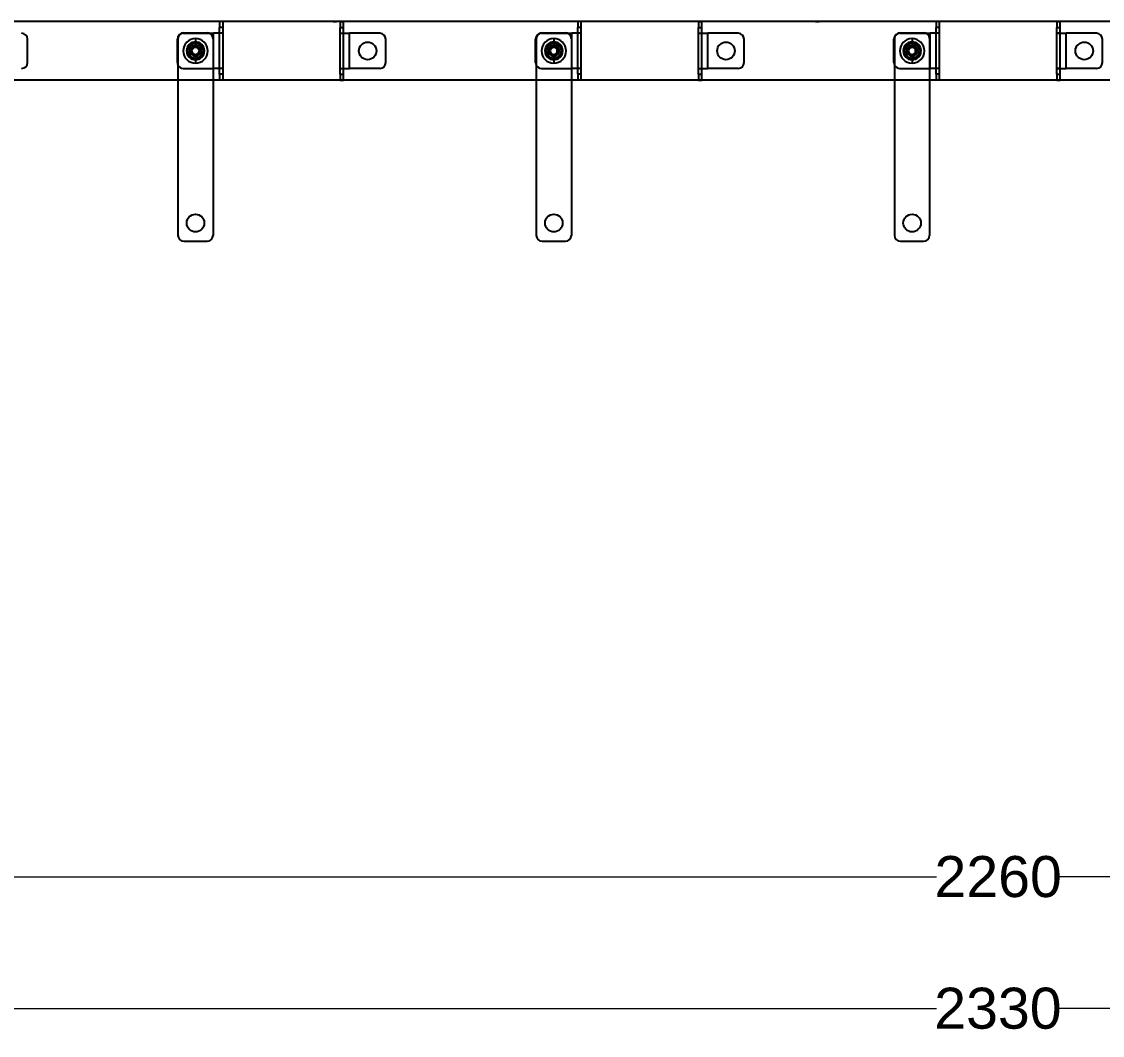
# Model space of a CAD drawing. Header units: millimetres. Extents: x 10366 to 13995, y 24552 to 29685.
# Drawn here: x 11289 to 12212, y 26977 to 27843 of the extents above; entities that cross this region are included whole.
import ezdxf

# ---------------------------------------------------------------- set-up
doc = ezdxf.new("R2010")
doc.units = ezdxf.units.MM
doc.header["$LTSCALE"] = 3
for name, color, linetype in [('Default', 7, 'Continuous'), ('Hidden_lines', 7, 'Continuous'), ('Red', 1, 'Continuous')]:
    doc.layers.add(name, color=color, linetype=linetype)
doc.styles.get("Standard").update_dxf_attribs({"font": 'arial.ttf'})
doc.dimstyles.new('MATEUSZ', dxfattribs={"dimtxt": 35, "dimasz": 16, "dimexe": 0.18, "dimexo": 0.0625, "dimgap": 0.09, "dimtad": 0, "dimdec": 0, "dimdsep": 46, "dimtxsty": 'Standard', "dimblk": 'DOT', "dimcen": 0.09, "dimse1": 1, "dimse2": 1, "dimadec": 0, "dimazin": 0, "dimtfac": 1, "dimtdec": 0, "dimtofl": 0, "dimtmove": 0, "dimatfit": 3, "dimfxl": 1, "dimtolj": 1, "dimtzin": 0, "dimlwd": 9, "dimlwe": 9, "dimarcsym": 0})

# ---------------------------------------------------------------- blocks, each defined once
blk = doc.blocks.new('_Dot')
at = {"color": 0, "linetype": 'ByBlock', "lineweight": -2}
blk.add_line((-0.5, 0), (-1, 0), dxfattribs=at)
at = {"color": 0, "linetype": 'ByBlock', "const_width": 0.5}
blk.add_lwpolyline([(-0.25, 0, 1), (0.25, 0, 1)], format="xyb", close=True, dxfattribs=at)
blk = doc.blocks.new('*D34')
at = {"color": 0, "lineweight": 9, "transparency": 16777216}
for p, q in [((10973.75, 27000.36), (12070.36, 27000.36)), ((13272.15, 27000.36), (12175.54, 27000.36))]:
    blk.add_line(p, q, dxfattribs=at)
at = {"layer": 'Defpoints', "color": 0, "transparency": 16777216}
for p in [(10957.75, 27213.04), (13288.15, 27213.04), (13288.15, 27000.36)]:
    blk.add_point(p, dxfattribs=at)
at = {"color": 0, "lineweight": 9, "transparency": 16777216, "xscale": 16, "yscale": 16, "zscale": 16, "rotation": 180}
blk.add_blockref('_Dot', (10957.75, 27000.36), dxfattribs=at)
at = {"color": 0, "lineweight": 9, "transparency": 16777216, "xscale": 16, "yscale": 16, "zscale": 16}
blk.add_blockref('_Dot', (13288.15, 27000.36), dxfattribs=at)
at = {"color": 0, "transparency": 16777216, "insert": (12122.95, 27000.36), "char_height": 35, "attachment_point": 5}
blk.add_mtext('\\A1;2330', dxfattribs=at)
blk = doc.blocks.new('*D35')
at = {"color": 0, "lineweight": 9, "transparency": 16777216}
for p, q in [((11009.15, 27112.77), (12070.56, 27112.77)), ((13237.15, 27112.77), (12175.74, 27112.77))]:
    blk.add_line(p, q, dxfattribs=at)
at = {"layer": 'Defpoints', "color": 0, "transparency": 16777216}
for p in [(10993.15, 27216.04), (13253.15, 27216.04), (10993.15, 27112.77)]:
    blk.add_point(p, dxfattribs=at)
at = {"color": 0, "lineweight": 9, "transparency": 16777216, "xscale": 16, "yscale": 16, "zscale": 16, "rotation": 180}
blk.add_blockref('_Dot', (10993.15, 27112.77), dxfattribs=at)
at = {"color": 0, "lineweight": 9, "transparency": 16777216, "xscale": 16, "yscale": 16, "zscale": 16}
blk.add_blockref('_Dot', (13253.15, 27112.77), dxfattribs=at)
at = {"color": 0, "transparency": 16777216, "insert": (12123.15, 27112.77), "char_height": 35, "attachment_point": 5}
blk.add_mtext('\\A1;2260', dxfattribs=at)

msp = doc.modelspace()

# ---------------------------------------------------------------- linework, layer by layer
at = {"layer": 'Default', "color": 0}
for p, q in [((13103.15, 27843.04), (11123.15, 27843.04)), ((11461.15, 27843.04), (11458.15, 27843.04)), ((11458.15, 27833.04), (11458.15, 27838.04)), ((11461.15, 27838.04), (11458.15, 27838.04)), ((11461.15, 27833.04), (11461.15, 27838.04)), ((11555.15, 27843.04), (11558.15, 27843.04)), ((11555.15, 27843.04), (11558.15, 27843.04)), ((11561.15, 27843.04), (11564.15, 27843.04)), ((11561.15, 27833.04), (11561.15, 27838.04)), ((11561.15, 27838.04), (11564.15, 27838.04)), ((11564.15, 27833.04), (11564.15, 27838.04)), ((11661.15, 27843.04), (11658.15, 27843.04)), ((11661.15, 27843.04), (11658.15, 27843.04)), ((11767.15, 27843.04), (11764.15, 27843.04)), ((11764.15, 27833.04), (11764.15, 27838.04)), ((11767.15, 27838.04), (11764.15, 27838.04)), ((11767.15, 27833.04), (11767.15, 27838.04)), ((11867.15, 27843.04), (11870.15, 27843.04)), ((11867.15, 27833.04), (11867.15, 27838.04)), ((11867.15, 27838.04), (11870.15, 27838.04)), ((11870.15, 27833.04), (11870.15, 27838.04)), ((11967.15, 27843.04), (11970.15, 27843.04)), ((11967.15, 27843.04), (11970.15, 27843.04)), ((12073.15, 27843.04), (12070.15, 27843.04)), ((12070.15, 27833.04), (12070.15, 27838.04)), ((12073.15, 27838.04), (12070.15, 27838.04)), ((12073.15, 27833.04), (12073.15, 27838.04)), ((12173.15, 27843.04), (12176.15, 27843.04)), ((12173.15, 27833.04), (12173.15, 27838.04)), ((12173.15, 27838.04), (12176.15, 27838.04)), ((12176.15, 27833.04), (12176.15, 27838.04)), ((11422.64, 27828.53), (11422.64, 27660.53)), ((11427.64, 27833.53), (11447.64, 27833.53)), ((11449.8, 27833.04), (11453.13, 27833.04)), ((11452.64, 27828.53), (11452.64, 27660.53)), ((11453.13, 27803.04), (11453.13, 27833.04)), ((11461.15, 27803.04), (11461.15, 27833.04)), ((11561.15, 27803.04), (11561.15, 27833.04)), ((11569.17, 27803.04), (11569.17, 27833.04)), ((11595.15, 27833.04), (11569.17, 27833.04)), ((11728.64, 27828.53), (11728.64, 27660.53)), ((11733.64, 27833.53), (11753.64, 27833.53)), ((11755.8, 27833.04), (11759.13, 27833.04)), ((11758.64, 27828.53), (11758.64, 27660.53)), ((11759.13, 27803.04), (11759.13, 27833.04)), ((11767.15, 27803.04), (11767.15, 27833.04)), ((11867.15, 27803.04), (11867.15, 27833.04)), ((11875.17, 27803.04), (11875.17, 27833.04)), ((11901.15, 27833.04), (11875.17, 27833.04)), ((12034.64, 27828.53), (12034.64, 27660.53)), ((12039.64, 27833.53), (12059.64, 27833.53)), ((12061.8, 27833.04), (12065.13, 27833.04)), ((12064.64, 27828.53), (12064.64, 27660.53)), ((12065.13, 27803.04), (12065.13, 27833.04)), ((12073.15, 27833.04), (12070.15, 27833.04)), ((12073.15, 27803.04), (12073.15, 27833.04)), ((12173.15, 27803.04), (12173.15, 27833.04)), ((12176.15, 27833.04), (12173.15, 27833.04)), ((12181.17, 27803.04), (12181.17, 27833.04)), ((12207.15, 27833.04), (12181.17, 27833.04)), ((11294.15, 27808.04), (11294.15, 27828.04)), ((11422.15, 27808.04), (11422.15, 27828.04)), ((11600.15, 27808.04), (11600.15, 27828.04)), ((11728.15, 27808.04), (11728.15, 27828.04)), ((11906.15, 27808.04), (11906.15, 27828.04)), ((12034.15, 27808.04), (12034.15, 27828.04)), ((12212.15, 27808.04), (12212.15, 27828.04)), ((11458.15, 27798.04), (11458.15, 27803.04)), ((11461.15, 27798.04), (11461.15, 27803.04)), ((11561.15, 27798.04), (11561.15, 27803.04)), ((11564.15, 27798.04), (11564.15, 27803.04)), ((11595.15, 27803.04), (11569.17, 27803.04)), ((11764.15, 27798.04), (11764.15, 27803.04)), ((11767.15, 27798.04), (11767.15, 27803.04)), ((11867.15, 27798.04), (11867.15, 27803.04)), ((11870.15, 27798.04), (11870.15, 27803.04)), ((11901.15, 27803.04), (11875.17, 27803.04)), ((12073.15, 27803.04), (12070.15, 27803.04)), ((12070.15, 27798.04), (12070.15, 27803.04)), ((12073.15, 27798.04), (12073.15, 27803.04)), ((12173.15, 27798.04), (12173.15, 27803.04)), ((12176.15, 27803.04), (12173.15, 27803.04)), ((12176.15, 27798.04), (12176.15, 27803.04)), ((12207.15, 27803.04), (12181.17, 27803.04)), ((11422.64, 27793.04), (11280.27, 27793.04)), ((11728.64, 27793.04), (11452.64, 27793.04)), ((11461.15, 27798.04), (11458.15, 27798.04)), ((11461.15, 27793.04), (11458.15, 27793.04)), ((11561.15, 27798.04), (11564.15, 27798.04)), ((11561.15, 27793.04), (11564.15, 27793.04)), ((12034.64, 27793.04), (11758.64, 27793.04)), ((11767.15, 27798.04), (11764.15, 27798.04)), ((11767.15, 27793.04), (11764.15, 27793.04)), ((11867.15, 27798.04), (11870.15, 27798.04)), ((11867.15, 27793.04), (11870.15, 27793.04)), ((12340.64, 27793.04), (12064.64, 27793.04)), ((12073.15, 27798.04), (12070.15, 27798.04)), ((12073.15, 27793.04), (12070.15, 27793.04)), ((12173.15, 27798.04), (12176.15, 27798.04)), ((12173.15, 27793.04), (12176.15, 27793.04)), ((11427.64, 27655.53), (11447.64, 27655.53)), ((11733.64, 27655.53), (11753.64, 27655.53)), ((12039.64, 27655.53), (12059.64, 27655.53))]:
    msp.add_line(p, q, dxfattribs=at)
for points in [[(11458.15, 27843.04, 0), (11458.15, 27843.04, 0), (11458.15, 27843.04, 0), (11458.15, 27843.04, 0), (11458.15, 27843.04, 0), (11458.15, 27843.04, 0), (11458.15, 27843.04, 0), (11458.15, 27843.04, 0), (11458.15, 27843.04, 0), (11458.15, 27843.04, 0), (11458.15, 27843.04, 0), (11458.15, 27843.04, 0), (11458.15, 27843.03, 0), (11458.15, 27843.03, 0), (11458.15, 27843, 0), (11458.15, 27842.89, 0), (11458.15, 27842.42, 0), (11458.15, 27838.04, 0)], [(11461.15, 27838.04, 0), (11461.15, 27843.04, 0)], [(11561.15, 27843.04, 0), (11561.15, 27843.04, 0), (11561.15, 27843.04, 0), (11561.15, 27843.04, 0), (11561.15, 27843.04, 0), (11561.15, 27843.04, 0), (11561.15, 27843.04, 0), (11561.15, 27843.04, 0), (11561.15, 27843.04, 0), (11561.15, 27843.04, 0), (11561.15, 27843.04, 0), (11561.15, 27843.04, 0), (11561.15, 27843.03, 0), (11561.15, 27843.03, 0), (11561.15, 27843, 0), (11561.15, 27842.89, 0), (11561.15, 27842.42, 0), (11561.15, 27838.04, 0)], [(11564.15, 27838.04, 0), (11564.15, 27843.04, 0)], [(11764.15, 27843.04, 0), (11764.15, 27843.04, 0), (11764.15, 27843.04, 0), (11764.15, 27843.04, 0), (11764.15, 27843.04, 0), (11764.15, 27843.04, 0), (11764.15, 27843.04, 0), (11764.15, 27843.04, 0), (11764.15, 27843.04, 0), (11764.15, 27843.04, 0), (11764.15, 27843.04, 0), (11764.15, 27843.04, 0), (11764.15, 27843.03, 0), (11764.15, 27843.03, 0), (11764.15, 27843, 0), (11764.15, 27842.89, 0), (11764.15, 27842.42, 0), (11764.15, 27838.04, 0)], [(11767.15, 27838.04, 0), (11767.15, 27843.04, 0)], [(11867.15, 27843.04, 0), (11867.15, 27843.04, 0), (11867.15, 27843.04, 0), (11867.15, 27843.04, 0), (11867.15, 27843.04, 0), (11867.15, 27843.04, 0), (11867.15, 27843.04, 0), (11867.15, 27843.04, 0), (11867.15, 27843.04, 0), (11867.15, 27843.04, 0), (11867.15, 27843.04, 0), (11867.15, 27843.04, 0), (11867.15, 27843.03, 0), (11867.15, 27843.03, 0), (11867.15, 27843, 0), (11867.15, 27842.89, 0), (11867.15, 27842.42, 0), (11867.15, 27838.04, 0)], [(11870.15, 27838.04, 0), (11870.15, 27843.04, 0)], [(12070.15, 27843.04, 0), (12070.15, 27843.04, 0), (12070.15, 27843.04, 0), (12070.15, 27843.04, 0), (12070.15, 27843.04, 0), (12070.15, 27843.04, 0), (12070.15, 27843.04, 0), (12070.15, 27843.04, 0), (12070.15, 27843.04, 0), (12070.15, 27843.04, 0), (12070.15, 27843.04, 0), (12070.15, 27843.04, 0), (12070.15, 27843.03, 0), (12070.15, 27843.03, 0), (12070.15, 27843, 0), (12070.15, 27842.89, 0), (12070.15, 27842.42, 0), (12070.15, 27838.04, 0)], [(12073.15, 27838.04, 0), (12073.15, 27843.04, 0)], [(12173.15, 27843.04, 0), (12173.15, 27843.04, 0), (12173.15, 27843.04, 0), (12173.15, 27843.04, 0), (12173.15, 27843.04, 0), (12173.15, 27843.04, 0), (12173.15, 27843.04, 0), (12173.15, 27843.04, 0), (12173.15, 27843.04, 0), (12173.15, 27843.04, 0), (12173.15, 27843.04, 0), (12173.15, 27843.04, 0), (12173.15, 27843.03, 0), (12173.15, 27843.03, 0), (12173.15, 27843, 0), (12173.15, 27842.89, 0), (12173.15, 27842.42, 0), (12173.15, 27838.04, 0)], [(12176.15, 27838.04, 0), (12176.15, 27843.04, 0)], [(11461.15, 27833.04, 0), (11461.15, 27833.04, 0), (11461.15, 27833.04, 0), (11461.15, 27833.04, 0), (11461.15, 27833.04, 0), (11461.15, 27833.04, 0), (11461.15, 27833.04, 0), (11461.15, 27833.04, 0), (11461.15, 27833.04, 0), (11461.15, 27833.04, 0), (11461.14, 27833.04, 0), (11461.13, 27833.04, 0), (11461.08, 27833.04, 0), (11460.55, 27833.04, 0), (11458.09, 27833.04, 0), (11453.13, 27833.04, 0)], [(11561.15, 27833.04, 0), (11561.15, 27833.04, 0), (11561.15, 27833.04, 0), (11561.15, 27833.04, 0), (11561.15, 27833.04, 0), (11561.15, 27833.04, 0), (11561.15, 27833.04, 0), (11561.15, 27833.04, 0), (11561.15, 27833.04, 0), (11561.15, 27833.04, 0), (11561.15, 27833.04, 0), (11561.16, 27833.04, 0), (11561.21, 27833.04, 0), (11561.74, 27833.04, 0), (11564.21, 27833.04, 0), (11569.17, 27833.04, 0)], [(11767.15, 27833.04, 0), (11767.15, 27833.04, 0), (11767.15, 27833.04, 0), (11767.15, 27833.04, 0), (11767.15, 27833.04, 0), (11767.15, 27833.04, 0), (11767.15, 27833.04, 0), (11767.15, 27833.04, 0), (11767.15, 27833.04, 0), (11767.15, 27833.04, 0), (11767.14, 27833.04, 0), (11767.13, 27833.04, 0), (11767.08, 27833.04, 0), (11766.55, 27833.04, 0), (11764.09, 27833.04, 0), (11759.13, 27833.04, 0)], [(11867.15, 27833.04, 0), (11867.15, 27833.04, 0), (11867.15, 27833.04, 0), (11867.15, 27833.04, 0), (11867.15, 27833.04, 0), (11867.15, 27833.04, 0), (11867.15, 27833.04, 0), (11867.15, 27833.04, 0), (11867.15, 27833.04, 0), (11867.15, 27833.04, 0), (11867.15, 27833.04, 0), (11867.16, 27833.04, 0), (11867.21, 27833.04, 0), (11867.74, 27833.04, 0), (11870.21, 27833.04, 0), (11875.17, 27833.04, 0)], [(12073.15, 27833.04, 0), (12073.15, 27833.04, 0), (12073.15, 27833.04, 0), (12073.15, 27833.04, 0), (12073.15, 27833.04, 0), (12073.15, 27833.04, 0), (12073.15, 27833.04, 0), (12073.15, 27833.04, 0), (12073.15, 27833.04, 0), (12073.15, 27833.04, 0), (12073.14, 27833.04, 0), (12073.13, 27833.04, 0), (12073.08, 27833.04, 0), (12072.55, 27833.04, 0), (12070.09, 27833.04, 0), (12065.13, 27833.04, 0)], [(12173.15, 27833.04, 0), (12173.15, 27833.04, 0), (12173.15, 27833.04, 0), (12173.15, 27833.04, 0), (12173.15, 27833.04, 0), (12173.15, 27833.04, 0), (12173.15, 27833.04, 0), (12173.15, 27833.04, 0), (12173.15, 27833.04, 0), (12173.15, 27833.04, 0), (12173.15, 27833.04, 0), (12173.16, 27833.04, 0), (12173.21, 27833.04, 0), (12173.74, 27833.04, 0), (12176.21, 27833.04, 0), (12181.17, 27833.04, 0)], [(11461.15, 27803.04, 0), (11461.15, 27803.04, 0), (11461.15, 27803.04, 0), (11461.15, 27803.04, 0), (11461.15, 27803.04, 0), (11461.15, 27803.04, 0), (11461.15, 27803.04, 0), (11461.15, 27803.04, 0), (11461.15, 27803.04, 0), (11461.15, 27803.04, 0), (11461.14, 27803.04, 0), (11461.13, 27803.04, 0), (11461.08, 27803.04, 0), (11460.55, 27803.04, 0), (11458.09, 27803.04, 0), (11453.13, 27803.04, 0)], [(11561.15, 27803.04, 0), (11561.15, 27803.04, 0), (11561.15, 27803.04, 0), (11561.15, 27803.04, 0), (11561.15, 27803.04, 0), (11561.15, 27803.04, 0), (11561.15, 27803.04, 0), (11561.15, 27803.04, 0), (11561.15, 27803.04, 0), (11561.15, 27803.04, 0), (11561.15, 27803.04, 0), (11561.16, 27803.04, 0), (11561.21, 27803.04, 0), (11561.74, 27803.04, 0), (11564.21, 27803.04, 0), (11569.17, 27803.04, 0)], [(11767.15, 27803.04, 0), (11767.15, 27803.04, 0), (11767.15, 27803.04, 0), (11767.15, 27803.04, 0), (11767.15, 27803.04, 0), (11767.15, 27803.04, 0), (11767.15, 27803.04, 0), (11767.15, 27803.04, 0), (11767.15, 27803.04, 0), (11767.15, 27803.04, 0), (11767.14, 27803.04, 0), (11767.13, 27803.04, 0), (11767.08, 27803.04, 0), (11766.55, 27803.04, 0), (11764.09, 27803.04, 0), (11759.13, 27803.04, 0)], [(11867.15, 27803.04, 0), (11867.15, 27803.04, 0), (11867.15, 27803.04, 0), (11867.15, 27803.04, 0), (11867.15, 27803.04, 0), (11867.15, 27803.04, 0), (11867.15, 27803.04, 0), (11867.15, 27803.04, 0), (11867.15, 27803.04, 0), (11867.15, 27803.04, 0), (11867.15, 27803.04, 0), (11867.16, 27803.04, 0), (11867.21, 27803.04, 0), (11867.74, 27803.04, 0), (11870.21, 27803.04, 0), (11875.17, 27803.04, 0)], [(12073.15, 27803.04, 0), (12073.15, 27803.04, 0), (12073.15, 27803.04, 0), (12073.15, 27803.04, 0), (12073.15, 27803.04, 0), (12073.15, 27803.04, 0), (12073.15, 27803.04, 0), (12073.15, 27803.04, 0), (12073.15, 27803.04, 0), (12073.15, 27803.04, 0), (12073.14, 27803.04, 0), (12073.13, 27803.04, 0), (12073.08, 27803.04, 0), (12072.55, 27803.04, 0), (12070.09, 27803.04, 0), (12065.13, 27803.04, 0)], [(12173.15, 27803.04, 0), (12173.15, 27803.04, 0), (12173.15, 27803.04, 0), (12173.15, 27803.04, 0), (12173.15, 27803.04, 0), (12173.15, 27803.04, 0), (12173.15, 27803.04, 0), (12173.15, 27803.04, 0), (12173.15, 27803.04, 0), (12173.15, 27803.04, 0), (12173.15, 27803.04, 0), (12173.16, 27803.04, 0), (12173.21, 27803.04, 0), (12173.74, 27803.04, 0), (12176.21, 27803.04, 0), (12181.17, 27803.04, 0)], [(11458.15, 27798.04, 0), (11458.15, 27793.04, 0)], [(11461.15, 27793.04, 0), (11461.15, 27793.04, 0), (11461.15, 27793.04, 0), (11461.15, 27793.04, 0), (11461.15, 27793.04, 0), (11461.15, 27793.04, 0), (11461.15, 27793.04, 0), (11461.15, 27793.04, 0), (11461.15, 27793.04, 0), (11461.15, 27793.04, 0), (11461.15, 27793.04, 0), (11461.15, 27793.04, 0), (11461.15, 27793.04, 0), (11461.15, 27793.05, 0), (11461.15, 27793.07, 0), (11461.15, 27793.18, 0), (11461.15, 27793.65, 0), (11461.15, 27798.04, 0)], [(11561.15, 27798.04, 0), (11561.15, 27793.04, 0)], [(11564.15, 27793.04, 0), (11564.15, 27793.04, 0), (11564.15, 27793.04, 0), (11564.15, 27793.04, 0), (11564.15, 27793.04, 0), (11564.15, 27793.04, 0), (11564.15, 27793.04, 0), (11564.15, 27793.04, 0), (11564.15, 27793.04, 0), (11564.15, 27793.04, 0), (11564.15, 27793.04, 0), (11564.15, 27793.04, 0), (11564.15, 27793.04, 0), (11564.15, 27793.05, 0), (11564.15, 27793.07, 0), (11564.15, 27793.18, 0), (11564.15, 27793.65, 0), (11564.15, 27798.04, 0)], [(11764.15, 27798.04, 0), (11764.15, 27793.04, 0)], [(11767.15, 27793.04, 0), (11767.15, 27793.04, 0), (11767.15, 27793.04, 0), (11767.15, 27793.04, 0), (11767.15, 27793.04, 0), (11767.15, 27793.04, 0), (11767.15, 27793.04, 0), (11767.15, 27793.04, 0), (11767.15, 27793.04, 0), (11767.15, 27793.04, 0), (11767.15, 27793.04, 0), (11767.15, 27793.04, 0), (11767.15, 27793.04, 0), (11767.15, 27793.05, 0), (11767.15, 27793.07, 0), (11767.15, 27793.18, 0), (11767.15, 27793.65, 0), (11767.15, 27798.04, 0)], [(11867.15, 27798.04, 0), (11867.15, 27793.04, 0)], [(11870.15, 27793.04, 0), (11870.15, 27793.04, 0), (11870.15, 27793.04, 0), (11870.15, 27793.04, 0), (11870.15, 27793.04, 0), (11870.15, 27793.04, 0), (11870.15, 27793.04, 0), (11870.15, 27793.04, 0), (11870.15, 27793.04, 0), (11870.15, 27793.04, 0), (11870.15, 27793.04, 0), (11870.15, 27793.04, 0), (11870.15, 27793.04, 0), (11870.15, 27793.05, 0), (11870.15, 27793.07, 0), (11870.15, 27793.18, 0), (11870.15, 27793.65, 0), (11870.15, 27798.04, 0)], [(12070.15, 27798.04, 0), (12070.15, 27793.04, 0)], [(12073.15, 27793.04, 0), (12073.15, 27793.04, 0), (12073.15, 27793.04, 0), (12073.15, 27793.04, 0), (12073.15, 27793.04, 0), (12073.15, 27793.04, 0), (12073.15, 27793.04, 0), (12073.15, 27793.04, 0), (12073.15, 27793.04, 0), (12073.15, 27793.04, 0), (12073.15, 27793.04, 0), (12073.15, 27793.04, 0), (12073.15, 27793.04, 0), (12073.15, 27793.05, 0), (12073.15, 27793.07, 0), (12073.15, 27793.18, 0), (12073.15, 27793.65, 0), (12073.15, 27798.04, 0)], [(12173.15, 27798.04, 0), (12173.15, 27793.04, 0)], [(12176.15, 27793.04, 0), (12176.15, 27793.04, 0), (12176.15, 27793.04, 0), (12176.15, 27793.04, 0), (12176.15, 27793.04, 0), (12176.15, 27793.04, 0), (12176.15, 27793.04, 0), (12176.15, 27793.04, 0), (12176.15, 27793.04, 0), (12176.15, 27793.04, 0), (12176.15, 27793.04, 0), (12176.15, 27793.04, 0), (12176.15, 27793.04, 0), (12176.15, 27793.05, 0), (12176.15, 27793.07, 0), (12176.15, 27793.18, 0), (12176.15, 27793.65, 0), (12176.15, 27798.04, 0)]]:
    msp.add_polyline3d(points, dxfattribs=at)
for centre in [(11584.66, 27818.04), (11890.66, 27818.04), (12196.66, 27818.04), (11437.64, 27671.02), (11743.64, 27671.02), (12049.64, 27671.02)]:
    msp.add_circle(centre, 7.5, dxfattribs=at)
for centre, start, end in [((11289.15, 27828.04), 0, 90), ((11427.15, 27828.04), 90, 180), ((11427.64, 27828.53), 90, 180), ((11447.64, 27828.53), 0, 90), ((11595.15, 27828.04), 0, 90), ((11733.15, 27828.04), 90, 180), ((11733.64, 27828.53), 90, 180), ((11753.64, 27828.53), 0, 90), ((11901.15, 27828.04), 0, 90), ((12039.15, 27828.04), 90, 180), ((12039.64, 27828.53), 90, 180), ((12059.64, 27828.53), 0, 90), ((12207.15, 27828.04), 0, 90), ((11289.15, 27808.04), 270, 0), ((11427.15, 27808.04), 180, 205.57778), ((11595.15, 27808.04), 270, 0), ((11733.15, 27808.04), 180, 205.57778), ((11901.15, 27808.04), 270, 0), ((12039.15, 27808.04), 180, 205.57778), ((12039.15, 27808.04), 180, 205.57778), ((12207.15, 27808.04), 270, 0), ((11427.64, 27660.53), 180, 270), ((11447.64, 27660.53), 270, 0), ((11733.64, 27660.53), 180, 270), ((11753.64, 27660.53), 270, 0), ((12039.64, 27660.53), 180, 270), ((12039.64, 27660.53), 180, 270), ((12059.64, 27660.53), 270, 0)]:
    msp.add_arc(centre, 5, start, end, dxfattribs=at)
at = {"layer": 'Hidden_lines', "color": 0}
for p, q in [((11427.15, 27833.04), (11449.8, 27833.04)), ((11458.15, 27803.04), (11458.15, 27833.04)), ((11564.15, 27803.04), (11564.15, 27833.04)), ((11733.15, 27833.04), (11755.8, 27833.04)), ((11764.15, 27803.04), (11764.15, 27833.04)), ((11870.15, 27803.04), (11870.15, 27833.04)), ((12039.15, 27833.04), (12061.8, 27833.04)), ((12070.15, 27803.04), (12070.15, 27833.04)), ((12176.15, 27803.04), (12176.15, 27833.04)), ((11427.15, 27803.04), (11453.13, 27803.04)), ((11733.15, 27803.04), (11759.13, 27803.04)), ((12039.15, 27803.04), (12065.13, 27803.04)), ((11452.64, 27793.04), (11422.64, 27793.04)), ((11758.64, 27793.04), (11728.64, 27793.04)), ((12064.64, 27793.04), (12034.64, 27793.04))]:
    msp.add_line(p, q, dxfattribs=at)
for centre in [(11437.64, 27818.04), (11437.64, 27818.04), (11743.64, 27818.04), (12049.64, 27818.04), (12049.64, 27818.04)]:
    msp.add_circle(centre, 4, dxfattribs=at)
for centre, radius, start, end in [((11437.64, 27818.04), 7.64, 90, 270), ((11437.64, 27818.04), 6.24, 90, 270), ((11437.64, 27818.04), 3, 90, 270), ((11437.64, 27818.04), 7.64, 270, 90), ((11437.64, 27818.04), 6.24, 270, 90), ((11437.64, 27818.04), 3, 270, 90), ((11743.64, 27818.04), 7.64, 90, 270), ((11743.64, 27818.04), 6.24, 90, 270), ((11743.64, 27818.04), 3, 90, 270), ((11743.64, 27818.04), 7.64, 270, 90), ((11743.64, 27818.04), 6.24, 270, 90), ((11743.64, 27818.04), 3, 270, 90), ((12049.64, 27818.04), 7.64, 90, 270), ((12049.64, 27818.04), 6.24, 90, 270), ((12049.64, 27818.04), 3, 90, 270), ((12049.64, 27818.04), 7.64, 270, 90), ((12049.64, 27818.04), 6.24, 270, 90), ((12049.64, 27818.04), 3, 270, 90), ((11427.15, 27808.04), 5, 205.57778, 270), ((11733.15, 27808.04), 5, 205.57778, 270), ((12039.15, 27808.04), 5, 205.57778, 270), ((12039.15, 27808.04), 5, 205.57778, 270)]:
    msp.add_arc(centre, radius, start, end, dxfattribs=at)
at = {"layer": 'Red', "color": 0}
for points in [[(11437.64, 27828.54, 0), (11437.64, 27828.54, 0), (11437.64, 27828.54, 0), (11437.64, 27828.54, 0), (11437.64, 27828.54, 0), (11437.64, 27828.54, 0), (11437.64, 27828.54, 0), (11437.64, 27828.54, 0), (11437.64, 27828.54, 0), (11437.64, 27828.54, 0), (11437.64, 27828.54, 0), (11437.64, 27828.54, 0), (11437.64, 27828.53, 0), (11437.64, 27828.53, 0), (11437.64, 27828.49, 0), (11437.64, 27828.36, 0), (11437.64, 27827.8, 0), (11437.64, 27822.54, 0)], [(11743.64, 27828.54, 0), (11743.64, 27828.54, 0), (11743.64, 27828.54, 0), (11743.64, 27828.54, 0), (11743.64, 27828.54, 0), (11743.64, 27828.54, 0), (11743.64, 27828.54, 0), (11743.64, 27828.54, 0), (11743.64, 27828.54, 0), (11743.64, 27828.54, 0), (11743.64, 27828.54, 0), (11743.64, 27828.54, 0), (11743.64, 27828.53, 0), (11743.64, 27828.53, 0), (11743.64, 27828.49, 0), (11743.64, 27828.36, 0), (11743.64, 27827.8, 0), (11743.64, 27822.54, 0)], [(12049.64, 27828.54, 0), (12049.64, 27828.54, 0), (12049.64, 27828.54, 0), (12049.64, 27828.54, 0), (12049.64, 27828.54, 0), (12049.64, 27828.54, 0), (12049.64, 27828.54, 0), (12049.64, 27828.54, 0), (12049.64, 27828.54, 0), (12049.64, 27828.54, 0), (12049.64, 27828.54, 0), (12049.64, 27828.54, 0), (12049.64, 27828.53, 0), (12049.64, 27828.53, 0), (12049.64, 27828.49, 0), (12049.64, 27828.36, 0), (12049.64, 27827.8, 0), (12049.64, 27822.54, 0)], [(11437.64, 27813.54, 0), (11437.64, 27807.54, 0)], [(11743.64, 27813.54, 0), (11743.64, 27807.54, 0)], [(12049.64, 27813.54, 0), (12049.64, 27807.54, 0)]]:
    msp.add_polyline3d(points, dxfattribs=at)
for centre, radius, start, end in [((11437.64, 27818.04), 10.5, 90, 270), ((11437.64, 27818.04), 10.5, 270, 90), ((11743.64, 27818.04), 10.5, 90, 270), ((11743.64, 27818.04), 10.5, 270, 90), ((12049.64, 27818.04), 10.5, 90, 270), ((12049.64, 27818.04), 10.5, 270, 90), ((11437.64, 27818.04), 4.5, 90, 270), ((11437.64, 27818.04), 4.5, 270, 90), ((11743.64, 27818.04), 4.5, 90, 270), ((11743.64, 27818.04), 4.5, 270, 90), ((12049.64, 27818.04), 4.5, 90, 270), ((12049.64, 27818.04), 4.5, 270, 90)]:
    msp.add_arc(centre, radius, start, end, dxfattribs=at)

# ---------------------------------------------------------------- dimensions: what is measured, and where the dimension line sits
for base, p1, p2, picture, middle in [((13288.15, 27000.36), (10957.75, 27213.04), (13288.15, 27213.04), '*D34', (12122.95, 27000.36)), ((10993.15, 27112.77), (13253.15, 27216.04), (10993.15, 27216.04), '*D35', (12123.15, 27112.77))]:
    dim = msp.add_linear_dim(base=base, p1=p1, p2=p2, dimstyle='MATEUSZ')
    dim.commit()
    dim.dimension.update_dxf_attribs({"geometry": picture, "text_midpoint": middle})

doc.saveas('drawing.dxf')
